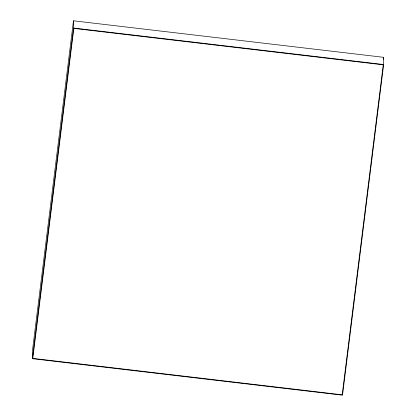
<?xml version="1.0" encoding="UTF-8"?>
<svg xmlns="http://www.w3.org/2000/svg" width="416" height="416" viewBox="0 0 416 416"><rect width="100%" height="100%" fill="white"/><g stroke="black" fill="none" stroke-linecap="round" stroke-linejoin="round"><path stroke-width="0.62" d="M73.481 20.8L32.349 351.473L32.386 358.686L342.519 395.2L383.651 64.527L383.614 57.314L73.481 20.8L73.518 28.012L32.386 358.686M383.37 59.244L383.614 57.314M73.518 28.012L383.651 64.527M73.84 28.413L32.802 358.374L342.196 394.8L383.24 64.839L73.84 28.413"/></g></svg>
